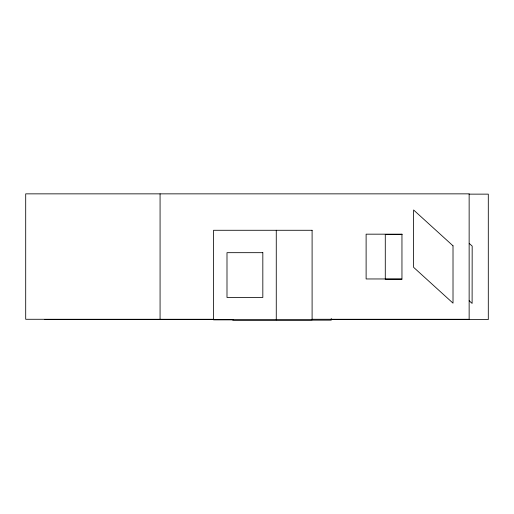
<?xml version="1.0" encoding="UTF-8"?>
<svg xmlns="http://www.w3.org/2000/svg" width="514" height="514" viewBox="0 0 514 514"><rect width="100%" height="100%" fill="white"/><g stroke="black" fill="none" stroke-linecap="round" stroke-linejoin="round"><path stroke-width="0.77" d="M469.051 194.138L488.3 194.138L488.3 319.554L331.087 319.554M401.999 234.455L385.282 234.455L385.282 279.243L401.999 279.243M213.342 319.278L25.7 319.278L25.7 193.855L469.141 193.855L469.141 319.278L311.927 319.278M44.859 319.554L233.305 319.554M232.72 320.145L331.26 320.145L331.26 318.539M469.231 243.424L472.173 246.097L472.109 303.427L469.166 300.754M276.269 230.278L276.269 319.862M160.072 193.855L160.072 319.278M312.101 230.278L213.561 230.278L213.561 319.862L312.101 319.862L312.101 230.278M401.954 234.172L366.116 234.172L366.116 278.961L401.954 278.961L401.954 234.172M262.827 252.676L226.995 252.676L226.995 297.465L262.827 297.465L262.827 252.676M453.014 245.814L413.597 209.982L413.597 267.319L453.014 303.151L453.014 245.814"/></g></svg>
